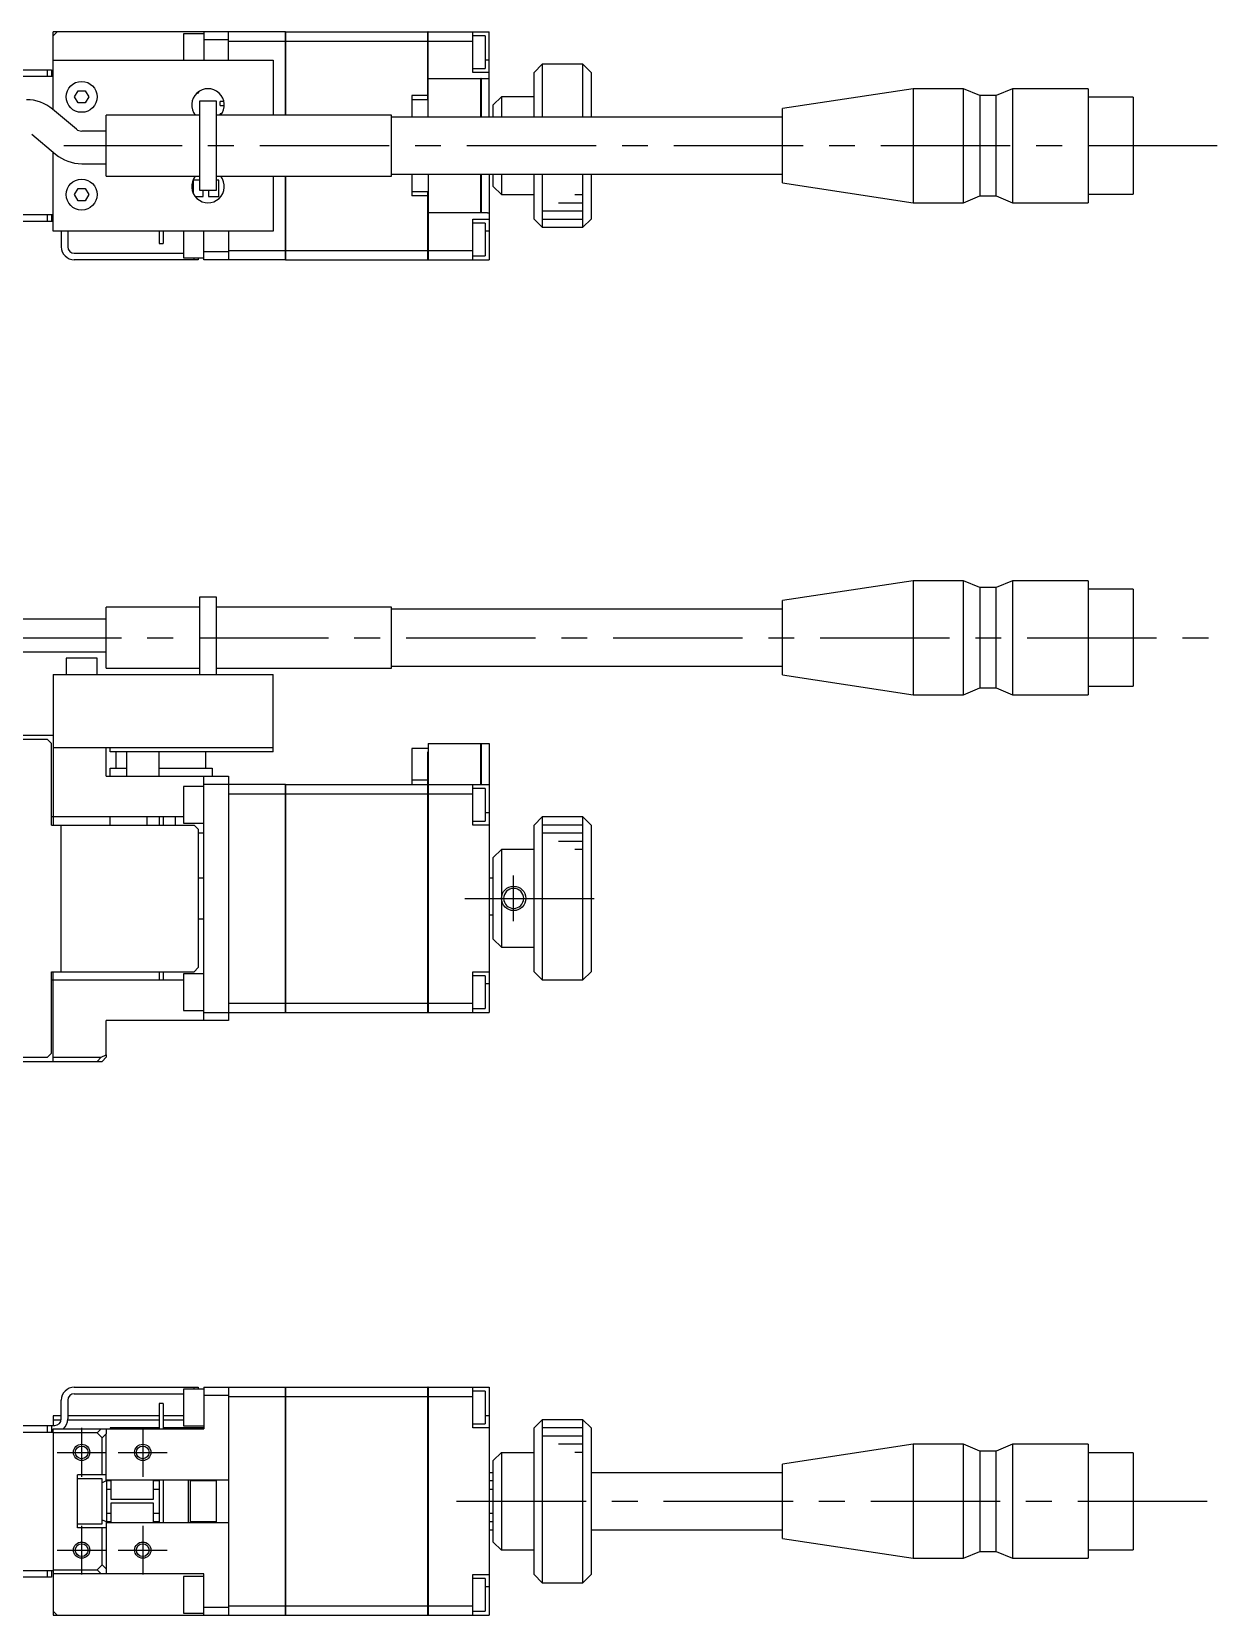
# Model space of a CAD drawing. Extents: x -1 to 606, y -8 to 204.
# Drawn here: x 152.9 to 298.3, y 10 to 204.4 of the extents above; entities that cross this region are included whole.
import ezdxf

# ---------------------------------------------------------------- set-up
doc = ezdxf.new("R2010")
doc.units = 0
doc.header["$LTSCALE"] = 0.5
doc.linetypes.add('CENTER', pattern=[50.8, 31.75, -6.35, 6.35, -6.35])
for name, color, linetype in [('MSM_CENTER', 1, 'CENTER'), ('MSM_CONTINUOUS', 7, 'CONTINUOUS'), ('MSM_NARROW', 5, 'CONTINUOUS')]:
    doc.layers.add(name, color=color, linetype=linetype)

msp = doc.modelspace()

# ---------------------------------------------------------------- linework, layer by layer
at = {"layer": 'MSM_CENTER'}
for p, q in [((298.323578, 190.387477), (156.807016, 190.387477)), ((148.000001, 130), (298.000001, 130)), ((212.000001, 95.199871), (212.000001, 100.799871)), ((206.000001, 98), (224.000001, 98)), ((159.000001, 33), (159.000001, 27)), ((166.500001, 33), (166.500001, 27)), ((156.000001, 30), (162.000001, 30)), ((163.500001, 30), (169.500001, 30)), ((205.000001, 24), (298.000001, 24)), ((159.000001, 21), (159.000001, 15)), ((166.500001, 21), (166.500001, 15)), ((156.000001, 18), (162.000001, 18)), ((163.500001, 18), (169.500001, 18))]:
    msp.add_line(p, q, dxfattribs=at)
at = {"layer": 'MSM_CONTINUOUS'}
for p, q in [((155.500001, 194.819815), (155.500001, 204.387477)), ((155.500001, 203.887477), (156.000001, 204.387477)), ((183.990001, 204.387477), (155.500001, 204.387477)), ((171.500001, 204.137477), (171.500001, 200.887477)), ((174.000001, 204.137477), (171.500001, 204.137477)), ((174.000001, 204.387477), (174.000001, 200.887477)), ((177.000001, 200.887477), (177.000001, 204.387477)), ((183.990001, 194.137477), (183.990001, 204.387477)), ((184.000001, 204.377477), (183.990001, 204.377477)), ((184.000001, 204.387477), (184.000001, 194.137477)), ((184.000001, 204.387477), (201.490001, 204.387477)), ((201.490001, 196.040477), (201.490001, 204.387477)), ((201.500001, 204.377477), (201.490001, 204.377477)), ((201.500001, 193.887477), (201.500001, 204.387477)), ((201.500001, 204.387477), (209.000001, 204.387477)), ((207.000001, 199.387477), (207.000001, 204.387477)), ((209.000001, 193.887477), (209.000001, 204.387477)), ((177.000001, 203.387477), (174.000001, 203.387477)), ((177.000001, 203.23271), (183.990001, 203.23271)), ((184.000001, 203.228817), (183.990001, 203.228817)), ((184.000001, 203.23271), (201.490001, 203.23271)), ((201.500001, 203.228817), (201.490001, 203.228817)), ((201.500001, 203.23271), (207.000001, 203.23271)), ((208.500001, 203.887477), (207.000001, 203.887477)), ((208.500001, 203.887477), (208.500001, 199.887477)), ((155.500001, 200.887477), (182.500001, 200.887477)), ((182.500001, 200.887477), (182.500001, 194.137477)), ((209.000001, 200.887477), (208.500001, 200.887477)), ((215.500001, 200.387477), (214.500001, 199.387477)), ((215.500001, 200.387477), (215.500001, 193.887477)), ((220.500001, 200.387477), (215.500001, 200.387477)), ((220.500001, 193.887477), (220.500001, 200.387477)), ((221.500001, 199.387477), (220.500001, 200.387477)), ((155.500001, 198.887476), (140.000001, 198.887476)), ((140.300001, 199.687476), (155.300001, 199.687476)), ((154.800001, 198.887476), (154.800001, 199.687476)), ((155.300001, 199.687476), (155.300001, 198.887476)), ((201.500001, 198.637477), (207.990001, 198.637477)), ((207.000001, 199.887477), (208.500001, 199.887477)), ((209.000001, 199.387477), (207.000001, 199.387477)), ((207.990001, 193.887477), (207.990001, 198.637477)), ((208.000001, 198.627477), (207.990001, 198.627477)), ((208.000001, 198.637477), (208.000001, 193.887477)), ((208.000001, 198.637477), (208.800001, 198.637477)), ((208.800001, 198.616499), (208.800001, 198.637477)), ((209.000001, 198.616499), (208.800001, 198.616499)), ((214.500001, 193.887477), (214.500001, 199.387477)), ((221.500001, 199.387477), (221.500001, 193.887477)), ((158.133975, 196.387477), (158.566988, 197.137477)), ((158.566988, 195.637477), (158.133975, 196.387477)), ((158.566988, 197.137477), (159.433013, 197.137477)), ((159.433013, 197.137477), (159.866026, 196.387477)), ((159.866026, 196.387477), (159.433013, 195.637477)), ((199.500001, 196.540477), (199.500001, 193.887477)), ((201.490001, 196.540477), (199.500001, 196.540477)), ((209.500001, 195.387477), (210.500001, 196.387477)), ((210.500001, 196.387477), (210.500001, 193.887477)), ((214.500001, 196.387477), (210.500001, 196.387477)), ((261.000001, 197.387477), (245.000001, 194.957477)), ((261.000001, 197.387477), (261.000001, 183.387477)), ((267.200001, 197.387477), (261.000001, 197.387477)), ((267.200001, 183.387477), (267.200001, 197.387477)), ((269.200001, 196.537477), (267.200001, 197.387477)), ((269.200001, 196.537477), (269.200001, 184.237477)), ((271.200001, 196.537477), (269.200001, 196.537477)), ((273.200001, 197.387477), (271.200001, 196.537477)), ((271.200001, 184.237477), (271.200001, 196.537477)), ((273.200001, 197.387477), (273.200001, 183.387477)), ((282.500001, 197.387477), (273.200001, 197.387477)), ((282.500001, 197.387477), (282.500001, 183.387477)), ((288.000001, 196.337477), (282.500001, 196.337477)), ((288.000001, 196.337477), (288.000001, 184.437477)), ((158.366298, 192.414706), (155.442935, 194.867698)), ((159.433013, 195.637477), (158.566988, 195.637477)), ((173.500001, 195.887477), (175.500001, 195.887477)), ((173.500001, 184.887477), (173.500001, 195.887477)), ((175.500001, 195.887477), (175.500001, 184.887477)), ((176.000001, 195.312479), (176.000001, 195.812479)), ((176.454322, 195.812479), (176.000001, 195.812479)), ((176.000001, 195.312479), (176.498594, 195.312479)), ((201.500001, 196.040477), (199.500001, 196.040477)), ((209.500001, 193.887477), (209.500001, 195.387477)), ((245.000001, 185.817477), (245.000001, 194.957477)), ((162.000001, 186.637477), (162.000001, 194.137477)), ((173.500001, 194.137477), (162.000001, 194.137477)), ((197.000001, 194.137477), (175.500001, 194.137477)), ((176.000001, 194.137477), (176.000001, 194.312479)), ((176.18653, 194.312479), (176.000001, 194.312479)), ((197.000001, 186.637477), (197.000001, 194.137477)), ((245.000001, 193.887477), (197.000001, 193.887477)), ((152.871785, 191.803521), (155.795147, 189.350528)), ((162.000001, 192.180751), (159.009085, 192.180751)), ((155.500001, 179.887477), (155.500001, 189.598186)), ((159.009085, 188.180751), (162.000001, 188.180751)), ((162.000001, 186.637477), (173.500001, 186.637477)), ((175.500001, 186.637477), (197.000001, 186.637477)), ((182.500001, 186.637477), (182.500001, 179.887477)), ((183.990001, 176.387477), (183.990001, 186.637477)), ((184.000001, 186.637477), (184.000001, 176.387477)), ((197.000001, 186.887477), (245.000001, 186.887477)), ((199.500001, 186.887477), (199.500001, 184.234477)), ((201.500001, 186.887477), (201.500001, 176.387477)), ((207.990001, 182.137477), (207.990001, 186.887477)), ((208.000001, 186.887477), (208.000001, 182.137477)), ((209.000001, 186.887477), (209.000001, 176.387477)), ((209.500001, 185.387477), (209.500001, 186.887477)), ((210.500001, 186.887477), (210.500001, 184.387477)), ((214.500001, 181.387477), (214.500001, 186.887477)), ((215.500001, 186.887477), (215.500001, 180.387477)), ((220.500001, 180.387477), (220.500001, 186.887477)), ((221.500001, 186.887477), (221.500001, 181.387477)), ((158.133975, 184.387477), (158.566988, 185.137477)), ((158.566988, 185.137477), (159.433013, 185.137477)), ((159.433013, 185.137477), (159.866026, 184.387477)), ((172.667501, 186.164979), (172.667501, 184.586263)), ((173.500001, 186.164979), (172.667501, 186.164979)), ((175.500001, 184.887477), (173.500001, 184.887477)), ((173.917501, 184.164979), (173.917501, 184.887477)), ((174.572501, 184.887477), (174.572501, 184.164979)), ((175.822501, 186.164979), (175.500001, 186.164979)), ((175.822501, 184.164979), (175.822501, 186.164979)), ((201.500001, 184.734477), (199.500001, 184.734477)), ((201.490001, 176.387477), (201.490001, 184.734477)), ((210.500001, 184.387477), (209.500001, 185.387477)), ((245.000001, 185.817477), (261.000001, 183.387477)), ((158.566988, 183.637477), (158.133975, 184.387477)), ((159.433013, 183.637477), (158.566988, 183.637477)), ((159.866026, 184.387477), (159.433013, 183.637477)), ((172.917124, 184.164979), (173.917501, 184.164979)), ((174.572501, 184.164979), (175.822501, 184.164979)), ((201.490001, 184.234477), (199.500001, 184.234477)), ((210.500001, 184.387477), (214.500001, 184.387477)), ((261.000001, 183.387477), (267.200001, 183.387477)), ((267.200001, 183.387477), (269.200001, 184.237477)), ((269.200001, 184.237477), (271.200001, 184.237477)), ((271.200001, 184.237477), (273.200001, 183.387477)), ((273.200001, 183.387477), (282.500001, 183.387477)), ((282.500001, 184.437477), (288.000001, 184.437477)), ((155.500001, 181.887476), (140.000001, 181.887476)), ((155.500001, 181.087476), (140.300001, 181.087476)), ((154.800001, 181.087476), (154.800001, 181.887476)), ((155.300001, 181.887476), (155.300001, 181.087476)), ((207.990001, 182.137477), (201.500001, 182.137477)), ((207.000001, 181.387477), (209.000001, 181.387477)), ((207.000001, 176.387477), (207.000001, 181.387477)), ((208.500001, 180.887477), (207.000001, 180.887477)), ((208.000001, 182.147477), (207.990001, 182.147477)), ((208.800001, 182.137477), (208.000001, 182.137477)), ((208.500001, 180.887477), (208.500001, 176.887477)), ((208.800001, 182.158455), (209.000001, 182.158455)), ((208.800001, 182.137477), (208.800001, 182.158455)), ((214.500001, 181.387477), (215.500001, 180.387477)), ((220.500001, 180.387477), (221.500001, 181.387477)), ((182.500001, 179.887477), (155.500001, 179.887477)), ((156.500001, 179.887477), (156.500001, 177.987476)), ((157.300001, 179.887477), (157.300001, 177.987476)), ((168.500001, 179.887477), (168.500001, 178.387477)), ((169.000001, 179.887477), (169.000001, 178.387477)), ((171.500001, 179.887477), (171.500001, 176.637477)), ((174.000001, 176.387477), (174.000001, 179.887477)), ((177.000001, 179.887477), (177.000001, 176.387477)), ((209.000001, 179.887477), (208.500001, 179.887477)), ((215.500001, 180.387477), (220.500001, 180.387477)), ((158.100001, 177.187476), (171.500001, 177.187476)), ((168.500001, 178.387477), (169.000001, 178.387477)), ((174.000001, 177.387477), (177.000001, 177.387477)), ((177.000001, 177.542245), (183.990001, 177.542245)), ((184.000001, 177.546138), (183.990001, 177.546138)), ((184.000001, 177.542245), (201.490001, 177.542245)), ((201.500001, 177.546138), (201.490001, 177.546138)), ((201.500001, 177.542245), (207.000001, 177.542245)), ((173.300001, 176.387476), (158.100001, 176.387476)), ((171.500001, 176.637477), (174.000001, 176.637477)), ((172.800001, 176.387476), (172.800001, 176.637477)), ((173.300001, 176.637477), (173.300001, 176.387476)), ((183.990001, 176.387477), (174.000001, 176.387477)), ((184.000001, 176.397477), (183.990001, 176.397477)), ((184.000001, 176.387477), (201.490001, 176.387477)), ((201.500001, 176.397477), (201.490001, 176.397477)), ((201.500001, 176.387477), (209.000001, 176.387477)), ((207.000001, 176.887477), (208.500001, 176.887477)), ((261.000001, 137), (245.000001, 134.57)), ((261.000001, 137), (261.000001, 123)), ((267.200001, 137), (261.000001, 137)), ((267.200001, 123), (267.200001, 137)), ((269.200001, 136.15), (267.200001, 137)), ((269.200001, 136.15), (269.200001, 123.85)), ((271.200001, 136.15), (269.200001, 136.15)), ((273.200001, 137), (271.200001, 136.15)), ((271.200001, 123.85), (271.200001, 136.15)), ((273.200001, 137), (273.200001, 123)), ((282.500001, 137), (273.200001, 137)), ((282.500001, 137), (282.500001, 123)), ((173.500001, 125.5), (173.500001, 135)), ((173.500001, 135), (175.500001, 135)), ((175.500001, 135), (175.500001, 125.5)), ((245.000001, 125.43), (245.000001, 134.57)), ((288.000001, 135.95), (282.500001, 135.95)), ((288.000001, 135.95), (288.000001, 124.05)), ((162.000001, 132.254667), (148.719831, 132.254667)), ((162.000001, 126.25), (162.000001, 133.75)), ((173.500001, 133.75), (162.000001, 133.75)), ((197.000001, 133.75), (175.500001, 133.75)), ((197.000001, 126.25), (197.000001, 133.75)), ((245.000001, 133.5), (197.000001, 133.5)), ((148.719831, 128.254667), (162.000001, 128.254667)), ((160.900001, 127.5), (157.100001, 127.5)), ((157.100001, 127.5), (157.100001, 125.5)), ((160.900001, 125.5), (160.900001, 127.5)), ((197.000001, 126.5), (245.000001, 126.5)), ((155.500001, 125.5), (182.500001, 125.5)), ((155.500001, 125.5), (155.500001, 107)), ((162.000001, 126.25), (173.500001, 126.25)), ((175.500001, 126.25), (197.000001, 126.25)), ((182.500001, 116), (182.500001, 125.5)), ((245.000001, 125.43), (261.000001, 123)), ((261.000001, 123), (267.200001, 123)), ((267.200001, 123), (269.200001, 123.85)), ((269.200001, 123.85), (271.200001, 123.85)), ((271.200001, 123.85), (273.200001, 123)), ((273.200001, 123), (282.500001, 123)), ((282.500001, 124.05), (288.000001, 124.05)), ((155.500001, 118), (118.000001, 118)), ((154.800001, 117.5), (140.800001, 117.5)), ((155.300001, 117), (154.800001, 117.5)), ((155.300001, 107), (155.300001, 117)), ((201.500001, 117), (201.500001, 84)), ((201.500001, 117), (207.990001, 117)), ((207.990001, 112), (207.990001, 117)), ((208.000001, 116.99), (207.990001, 116.99)), ((208.000001, 117), (208.000001, 112)), ((208.000001, 117), (209.000001, 117)), ((209.000001, 117), (209.000001, 84)), ((182.500001, 116.5), (155.500001, 116.5)), ((162.000003, 113), (162.000003, 116.5)), ((162.500001, 116), (162.500001, 116.5)), ((182.500001, 116), (162.500001, 116)), ((163.250001, 114), (163.250001, 116)), ((164.500001, 116), (164.500001, 113)), ((168.500001, 113), (168.500001, 116)), ((174.250001, 114), (174.250001, 116)), ((199.500001, 116.4), (199.500001, 112)), ((201.500001, 116.4), (199.500001, 116.4)), ((201.490001, 84), (201.490001, 116)), ((201.490001, 116), (201.500001, 116)), ((162.000003, 113), (177.000001, 113)), ((162.500001, 113), (162.500001, 114)), ((162.500001, 114), (164.500001, 114)), ((168.500001, 114), (175.000001, 114)), ((174.000001, 83), (174.000001, 113)), ((175.000001, 114), (175.000001, 113)), ((177.000001, 113), (177.000001, 83)), ((171.500001, 111.75), (171.500001, 107.25)), ((174.000001, 111.75), (171.500001, 111.75)), ((183.990001, 112), (174.000001, 112)), ((177.000001, 110.845233), (183.990001, 110.845233)), ((183.990001, 84), (183.990001, 112)), ((184.000001, 111.99), (183.990001, 111.99)), ((184.000001, 110.84134), (183.990001, 110.84134)), ((184.000001, 112), (201.490001, 112)), ((184.000001, 112), (184.000001, 84)), ((184.000001, 110.845233), (201.490001, 110.845233)), ((201.490001, 112.5), (199.500001, 112.5)), ((201.500001, 111.99), (201.490001, 111.99)), ((201.500001, 110.84134), (201.490001, 110.84134)), ((201.500001, 112), (209.000001, 112)), ((201.500001, 110.845233), (207.000001, 110.845233)), ((207.000001, 107), (207.000001, 112)), ((208.500001, 111.5), (207.000001, 111.5)), ((208.500001, 111.5), (208.500001, 107.5)), ((171.500001, 108), (155.300001, 108)), ((155.300001, 107), (172.800001, 107)), ((156.500001, 89), (156.500001, 107)), ((162.500001, 107), (162.500001, 108)), ((167.000001, 108), (167.000001, 107)), ((168.500001, 108), (168.500001, 107)), ((169.000001, 108), (169.000001, 107)), ((170.500001, 107), (170.500001, 108)), ((171.500001, 107.25), (174.000001, 107.25)), ((173.300001, 106.5), (172.800001, 107)), ((207.000001, 107.5), (208.500001, 107.5)), ((209.000001, 107), (207.000001, 107)), ((209.000001, 108.5), (208.500001, 108.5)), ((215.500001, 108), (214.500001, 107)), ((214.500001, 89), (214.500001, 107)), ((215.500001, 108), (215.500001, 88)), ((220.500001, 108), (215.500001, 108)), ((220.500001, 88), (220.500001, 108)), ((221.500001, 107), (220.500001, 108)), ((221.500001, 107), (221.500001, 89)), ((173.300001, 106.5), (173.300001, 89.5)), ((174.000001, 106), (173.300001, 106)), ((209.500001, 103), (210.500001, 104)), ((214.500001, 104), (210.500001, 104)), ((210.500001, 104), (210.500001, 92)), ((209.500001, 93), (209.500001, 103)), ((174.000001, 100.5), (173.300001, 100.5)), ((209.500001, 100.5), (209.000001, 100.5)), ((173.300001, 95.5), (174.000001, 95.5)), ((209.000001, 96), (209.500001, 96)), ((210.500001, 92), (209.500001, 93)), ((210.500001, 92), (214.500001, 92)), ((172.800001, 89), (173.300001, 89.5)), ((155.300001, 79), (155.300001, 89)), ((155.300001, 89), (172.800001, 89)), ((155.300001, 88), (171.500001, 88)), ((155.500001, 78), (155.500001, 89)), ((168.500001, 89), (168.500001, 88)), ((169.000001, 89), (169.000001, 88)), ((171.500001, 88.75), (171.500001, 84.25)), ((174.000001, 88.75), (171.500001, 88.75)), ((207.000001, 84), (207.000001, 89)), ((207.000001, 89), (209.000001, 89)), ((208.500001, 88.5), (207.000001, 88.5)), ((208.500001, 88.5), (208.500001, 84.5)), ((209.000001, 87.5), (208.500001, 87.5)), ((214.500001, 89), (215.500001, 88)), ((215.500001, 88), (220.500001, 88)), ((220.500001, 88), (221.500001, 89)), ((171.500001, 84.25), (174.000001, 84.25)), ((174.000001, 84), (183.990001, 84)), ((177.000001, 85.154768), (183.990001, 85.154768)), ((184.000001, 85.158661), (183.990001, 85.158661)), ((184.000001, 84.01), (183.990001, 84.01)), ((184.000001, 85.154768), (201.490001, 85.154768)), ((184.000001, 84), (201.490001, 84)), ((201.500001, 85.158661), (201.490001, 85.158661)), ((201.500001, 84.01), (201.490001, 84.01)), ((201.500001, 85.154768), (207.000001, 85.154768)), ((201.500001, 84), (209.000001, 84)), ((207.000001, 84.5), (208.500001, 84.5)), ((162.000002, 78.806186), (162.000001, 83)), ((177.000001, 83), (162.000001, 83)), ((118.000001, 78), (161.500001, 78)), ((140.800001, 78.5), (154.800001, 78.5)), ((154.800001, 78.5), (155.300001, 79)), ((155.500001, 78.5), (161.387628, 78.5)), ((160.887628, 78), (161.387628, 78.5)), ((161.387628, 78.5), (162.000002, 78.806186)), ((162.000001, 78.5), (161.500001, 78)), ((162.000002, 78.806186), (162.000001, 78.5)), ((158.100001, 38.000001), (173.300001, 38.000001)), ((158.100001, 37.200001), (171.500001, 37.200001)), ((171.500001, 37.75), (171.500001, 33.25)), ((174.000001, 37.75), (171.500001, 37.75)), ((172.800001, 37.75), (172.800001, 38.000001)), ((173.300001, 38.000001), (173.300001, 37.75)), ((174.000001, 38), (183.990001, 38)), ((174.000001, 38), (174.000001, 32.900002)), ((177.000001, 37), (174.000001, 37)), ((177.000001, 38), (177.000001, 10)), ((183.990001, 10), (183.990001, 38)), ((184.000001, 37.99), (183.990001, 37.99)), ((184.000001, 38), (184.000001, 10)), ((184.000001, 38), (201.490001, 38)), ((201.490001, 10), (201.490001, 38)), ((201.500001, 37.99), (201.490001, 37.99)), ((201.500001, 38), (201.500001, 10)), ((201.500001, 38), (209.000001, 38)), ((207.000001, 33), (207.000001, 38)), ((208.500001, 37.5), (207.000001, 37.5)), ((208.500001, 37.5), (208.500001, 33.5)), ((209.000001, 38), (209.000001, 10)), ((156.500001, 34.100001), (156.500001, 36.400001)), ((157.300001, 36.400001), (157.300001, 34.100001)), ((168.500001, 36), (168.500001, 32.900002)), ((169.000001, 36), (168.500001, 36)), ((169.000001, 36), (169.000001, 32.900002)), ((177.000001, 36.845233), (183.990001, 36.845233)), ((184.000001, 36.84134), (183.990001, 36.84134)), ((184.000001, 36.845233), (201.490001, 36.845233)), ((201.500001, 36.84134), (201.490001, 36.84134)), ((201.500001, 36.845233), (207.000001, 36.845233)), ((140.300001, 33.300001), (155.700001, 33.300001)), ((154.800001, 32.500001), (154.800001, 33.300001)), ((155.300001, 33.300001), (155.300001, 32.500001)), ((156.500001, 34.5), (155.500001, 34.5)), ((155.500001, 34.5), (155.500001, 33.300001)), ((155.500001, 34), (156.493726, 34)), ((157.296873, 34), (168.500001, 34)), ((168.500001, 34.5), (157.300001, 34.5)), ((171.500001, 34.5), (169.000001, 34.5)), ((169.000001, 34), (171.500001, 34)), ((171.500001, 33.25), (174.000001, 33.25)), ((207.000001, 33.5), (208.500001, 33.5)), ((209.000001, 34.5), (208.500001, 34.5)), ((215.500001, 34), (214.500001, 33)), ((215.500001, 34), (215.500001, 14)), ((220.500001, 34), (215.500001, 34)), ((220.500001, 14), (220.500001, 34)), ((221.500001, 33), (220.500001, 34)), ((140.000001, 32.500001), (155.500001, 32.500001)), ((155.500001, 32.900002), (174.000001, 32.900002)), ((155.500001, 32.500003), (155.500001, 32.900002)), ((155.500001, 32.500001), (155.500001, 10)), ((160.887628, 32.400002), (155.500001, 32.400002)), ((160.887628, 32.400002), (161.387628, 32.900002)), ((161.500001, 31.78763), (160.887628, 32.400002)), ((162.000001, 32.28763), (161.500001, 31.78763)), ((161.500001, 27.249999), (161.500001, 31.78763)), ((162.000002, 32.900002), (162.000001, 32.28763)), ((162.000001, 26.489478), (162.000001, 32.28763)), ((168.500001, 32.999998), (162.500001, 32.999998)), ((162.500001, 32.999998), (162.500001, 32.900002)), ((174.000001, 32.999998), (169.000001, 32.999998)), ((209.000001, 33), (207.000001, 33)), ((214.500001, 15), (214.500001, 33)), ((221.500001, 33), (221.500001, 15)), ((210.500001, 30), (209.500001, 29)), ((210.500001, 30), (210.500001, 18)), ((210.500001, 30), (214.500001, 30)), ((261.000001, 31), (245.000001, 28.57)), ((261.000001, 31), (261.000001, 17)), ((267.200001, 31), (261.000001, 31)), ((267.200001, 17), (267.200001, 31)), ((269.200001, 30.15), (267.200001, 31)), ((269.200001, 30.15), (269.200001, 17.85)), ((271.200001, 30.15), (269.200001, 30.15)), ((273.200001, 31), (271.200001, 30.15)), ((271.200001, 17.85), (271.200001, 30.15)), ((273.200001, 31), (273.200001, 17)), ((282.500001, 31), (273.200001, 31)), ((282.500001, 31), (282.500001, 17)), ((288.000001, 29.95), (282.500001, 29.95)), ((288.000001, 29.95), (288.000001, 18.05)), ((162.000001, 27.249999), (158.500001, 27.249999)), ((158.500001, 20.749999), (158.500001, 27.249999)), ((209.500001, 27.5), (209.000001, 27.5)), ((209.500001, 19), (209.500001, 29)), ((245.000001, 27.5), (221.500001, 27.5)), ((245.000001, 19.43), (245.000001, 28.57)), ((161.500001, 26.749999), (158.500001, 26.749999)), ((162.000001, 26.489478), (161.499728, 26.279653)), ((161.500001, 21.249999), (161.500001, 26.749999)), ((177.000001, 26.6), (162.000001, 26.6)), ((162.100001, 21.4), (162.100001, 26.6)), ((162.600001, 26.5), (162.100001, 26.5)), ((162.100001, 25.5), (162.600001, 25.5)), ((162.500001, 26.6), (162.500001, 26.5)), ((162.600001, 26.6), (162.600001, 24.250001)), ((167.800001, 24.250001), (167.800001, 26.6)), ((168.500001, 26.5), (167.800001, 26.5)), ((167.800001, 25.5), (168.500001, 25.5)), ((168.500001, 26.6), (168.500001, 21.4)), ((169.000001, 26.6), (169.000001, 21.4)), ((172.100001, 21.4), (172.100001, 26.6)), ((172.300001, 26.6), (172.300001, 21.4)), ((175.500001, 26.5), (172.300001, 26.5)), ((175.500001, 26.6), (175.500001, 21.4)), ((209.500001, 26.5), (209.000001, 26.5)), ((209.000001, 25.5), (209.500001, 25.5)), ((162.600001, 24.250001), (167.800001, 24.250001)), ((167.800001, 23.750001), (162.600001, 23.750001)), ((162.600001, 23.750001), (162.600001, 21.4)), ((167.800001, 21.4), (167.800001, 23.750001)), ((161.499652, 21.720389), (162.000001, 21.510522)), ((162.000001, 21.510522), (162.000001, 15.712373)), ((162.000001, 21.4), (177.000001, 21.4)), ((162.600001, 22.5), (162.100001, 22.5)), ((162.100001, 21.5), (162.600001, 21.5)), ((162.500001, 21.5), (162.500001, 21.4)), ((168.500001, 22.5), (167.800001, 22.5)), ((167.800001, 21.5), (168.500001, 21.5)), ((172.300001, 21.5), (175.500001, 21.5)), ((209.500001, 22.5), (209.000001, 22.5)), ((209.000001, 21.5), (209.500001, 21.5)), ((158.500001, 21.249999), (161.500001, 21.249999)), ((162.000001, 20.749999), (158.500001, 20.749999)), ((161.500001, 16.212373), (161.500001, 20.749999)), ((209.000001, 20.5), (209.500001, 20.5)), ((221.500001, 20.5), (245.000001, 20.5)), ((209.500001, 19), (210.500001, 18)), ((214.500001, 18), (210.500001, 18)), ((245.000001, 19.43), (261.000001, 17)), ((267.200001, 17), (269.200001, 17.85)), ((269.200001, 17.85), (271.200001, 17.85)), ((271.200001, 17.85), (273.200001, 17)), ((282.500001, 18.05), (288.000001, 18.05)), ((155.500001, 15.6), (160.887628, 15.6)), ((160.887628, 15.6), (161.500001, 16.212373)), ((161.387628, 15.1), (160.887628, 15.6)), ((161.500001, 16.212373), (162.000001, 15.712373)), ((162.000001, 15.712373), (162.000003, 15.1)), ((261.000001, 17), (267.200001, 17)), ((273.200001, 17), (282.500001, 17)), ((140.000001, 15.500001), (155.500001, 15.500001)), ((155.300001, 14.700001), (140.300001, 14.700001)), ((154.800001, 14.700001), (154.800001, 15.500001)), ((155.300001, 15.500001), (155.300001, 14.700001)), ((174.000001, 15.1), (155.500001, 15.1)), ((171.500001, 14.75), (171.500001, 10.25)), ((174.000001, 14.75), (171.500001, 14.75)), ((174.000001, 10), (174.000001, 15.1)), ((207.000001, 15), (209.000001, 15)), ((207.000001, 10), (207.000001, 15)), ((208.500001, 14.5), (207.000001, 14.5)), ((208.500001, 14.5), (208.500001, 10.5)), ((214.500001, 15), (215.500001, 14)), ((215.500001, 14), (220.500001, 14)), ((220.500001, 14), (221.500001, 15)), ((209.000001, 13.5), (208.500001, 13.5)), ((156.000001, 10), (155.500001, 10.5)), ((155.500001, 10), (183.990001, 10)), ((171.500001, 10.25), (174.000001, 10.25)), ((174.000001, 11), (177.000001, 11)), ((177.000001, 11.154768), (183.990001, 11.154768)), ((184.000001, 11.158661), (183.990001, 11.158661)), ((184.000001, 10.01), (183.990001, 10.01)), ((184.000001, 11.154768), (201.490001, 11.154768)), ((184.000001, 10), (201.490001, 10)), ((201.500001, 11.158661), (201.490001, 11.158661)), ((201.500001, 10.01), (201.490001, 10.01)), ((201.500001, 11.154768), (207.000001, 11.154768)), ((201.500001, 10), (209.000001, 10)), ((207.000001, 10.5), (208.500001, 10.5))]:
    msp.add_line(p, q, dxfattribs=at)
for centre, radius in [((159.000001, 196.387477), 1.9), ((159.000001, 184.387477), 1.9), ((159.000001, 30), 0.7835), ((166.500001, 30), 0.7835), ((159.000001, 18), 0.7835), ((166.500001, 18), 0.7835)]:
    msp.add_circle(centre, radius, dxfattribs=at)
at = {"layer": 'MSM_CONTINUOUS', "extrusion": (0, 0, -1)}
msp.add_circle((-212.000001, 97.999871), 1.2295, dxfattribs=at)
at = {"layer": 'MSM_CONTINUOUS'}
for centre, radius, start, end in [((174.500001, 195.387477), 2, 321.317813, 218.68215917), ((173.200001, 197.054979), 0.2, 255.074363, 0.806255), ((152.228997, 191.037476), 5, 50, 90), ((159.009085, 193.180751), 1, 230, 270), ((159.009085, 193.180751), 5, 230, 270), ((174.500001, 185.387477), 2, 141.317813, 38.68219661), ((158.100001, 177.987476), 1.6, 180, 270), ((158.100001, 177.987476), 0.8, 180, 270), ((158.100001, 36.400001), 1.6, 90, 180), ((158.100001, 36.400001), 0.8, 90, 180), ((155.700001, 34.100001), 0.8, 270, 0), ((155.700001, 34.100001), 1.6, 311.409676, 0)]:
    msp.add_arc(centre, radius, start, end, dxfattribs=at)
at = {"layer": 'MSM_NARROW'}
for p, q in [((217.500001, 183.387477), (220.500001, 183.387477)), ((219.500001, 184.387477), (220.500001, 184.387477)), ((215.500001, 182.387477), (220.500001, 182.387477)), ((215.500001, 181.387477), (220.500001, 181.387477)), ((220.500001, 107), (215.500001, 107)), ((220.500001, 106), (215.500001, 106)), ((220.500001, 105), (217.500001, 105)), ((220.500001, 104), (219.500001, 104)), ((220.500001, 33), (215.500001, 33)), ((220.500001, 32), (215.500001, 32)), ((220.500001, 31), (217.500001, 31)), ((220.500001, 30), (219.500001, 30))]:
    msp.add_line(p, q, dxfattribs=at)
for centre, radius in [((212.000001, 97.999871), 1.5), ((159.000001, 30), 1), ((166.500001, 30), 1), ((159.000001, 18), 1), ((166.500001, 18), 1)]:
    msp.add_circle(centre, radius, dxfattribs=at)

doc.saveas('drawing.dxf')
